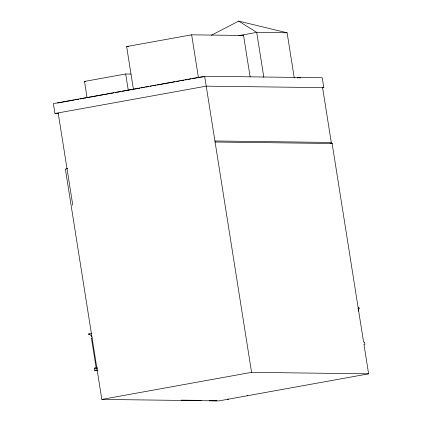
<?xml version="1.0" encoding="UTF-8"?>
<svg xmlns="http://www.w3.org/2000/svg" width="422" height="422" viewBox="0 0 422 422"><rect width="100%" height="100%" fill="white"/><g stroke="black" fill="none" stroke-linecap="round" stroke-linejoin="round"><path stroke-width="0.63" d="M211.316 35.284L238.662 21.1L287.102 32.774L294.213 77.669M54.955 113.492L206.231 86.151L323.806 87.644L322.239 77.748L204.665 76.255L53.388 103.596L54.955 113.492L58.236 113.534M133.426 89.385L126.642 46.573L191.651 34.82L243.557 35.485L250.119 76.899M238.704 35.643L256.713 32.389L287.102 32.774M242.27 35.717L243.557 35.485M87.037 97.403L84.511 81.435L125.698 73.987L130.999 74.056M57.497 103.047L74.356 99.998M75.654 99.766L78.893 99.181M80.191 98.943L86.03 97.888M87.322 97.656L109.372 93.673M110.664 93.436L113.908 92.851M115.206 92.618L121.04 91.563M122.338 91.326L139.846 88.161M141.138 87.929L144.382 87.343M145.68 87.111L148.919 86.521M150.216 86.288L151.514 86.056M152.811 85.819L156.056 85.233M157.348 85.001L174.856 81.836M176.153 81.599L179.397 81.013M180.69 80.781L183.934 80.196M185.232 79.958L186.529 79.726M187.822 79.489L191.066 78.903M192.363 78.671L198.198 77.616M199.495 77.384L203.404 76.925M322.513 87.876L323.806 87.644M67.029 168.779L65.373 169.074L101.823 399.412L218.86 400.9L368.612 373.834L363.943 344.352L364.866 344.363L364.518 342.163L363.595 342.152L332.135 143.501L215.083 142.019L204.665 76.255M91.875 336.677L91.748 336.434A5.17 4.864 -89.3 0 0 88.52 334.071L91.421 333.549M92.128 338.006L91.437 338.127L96.147 367.847L97.392 367.863M357.951 308.224L359.243 307.991A5.17 1.73 79.8 0 0 358.695 311.199M97.925 370.426L94.639 370.384L94.291 368.184L96.807 367.731M94.639 370.384L97.155 369.93M101.823 399.412L251.575 372.346L368.612 373.834M209.518 400.721L216.966 400.684L216.275 400.805M227.606 399.296L228.634 399.112M247.039 395.783L247.872 395.63M297.299 77.827L300.58 77.859M126.642 46.573L128.615 46.599M84.511 81.435L85.819 81.451M214.914 140.974L331.275 142.451L331.444 143.496M66.987 168.499L67.557 168.505M358.183 307.976L359.243 307.991M88.525 334.071L89.844 334.087M94.291 368.184L97.582 368.227M181.202 400.135L201.22 400.394M209.143 400.715L216.581 400.81M238.662 21.1L256.713 32.389L263.824 77.284M322.593 87.628L331.275 142.451M215.083 142.019L251.575 372.346M191.651 34.82L198.414 77.532M125.698 73.987L128.33 90.598M58.194 113.006L72.8 205.213M332.135 143.501L330.837 143.733L332.135 143.501"/></g></svg>
